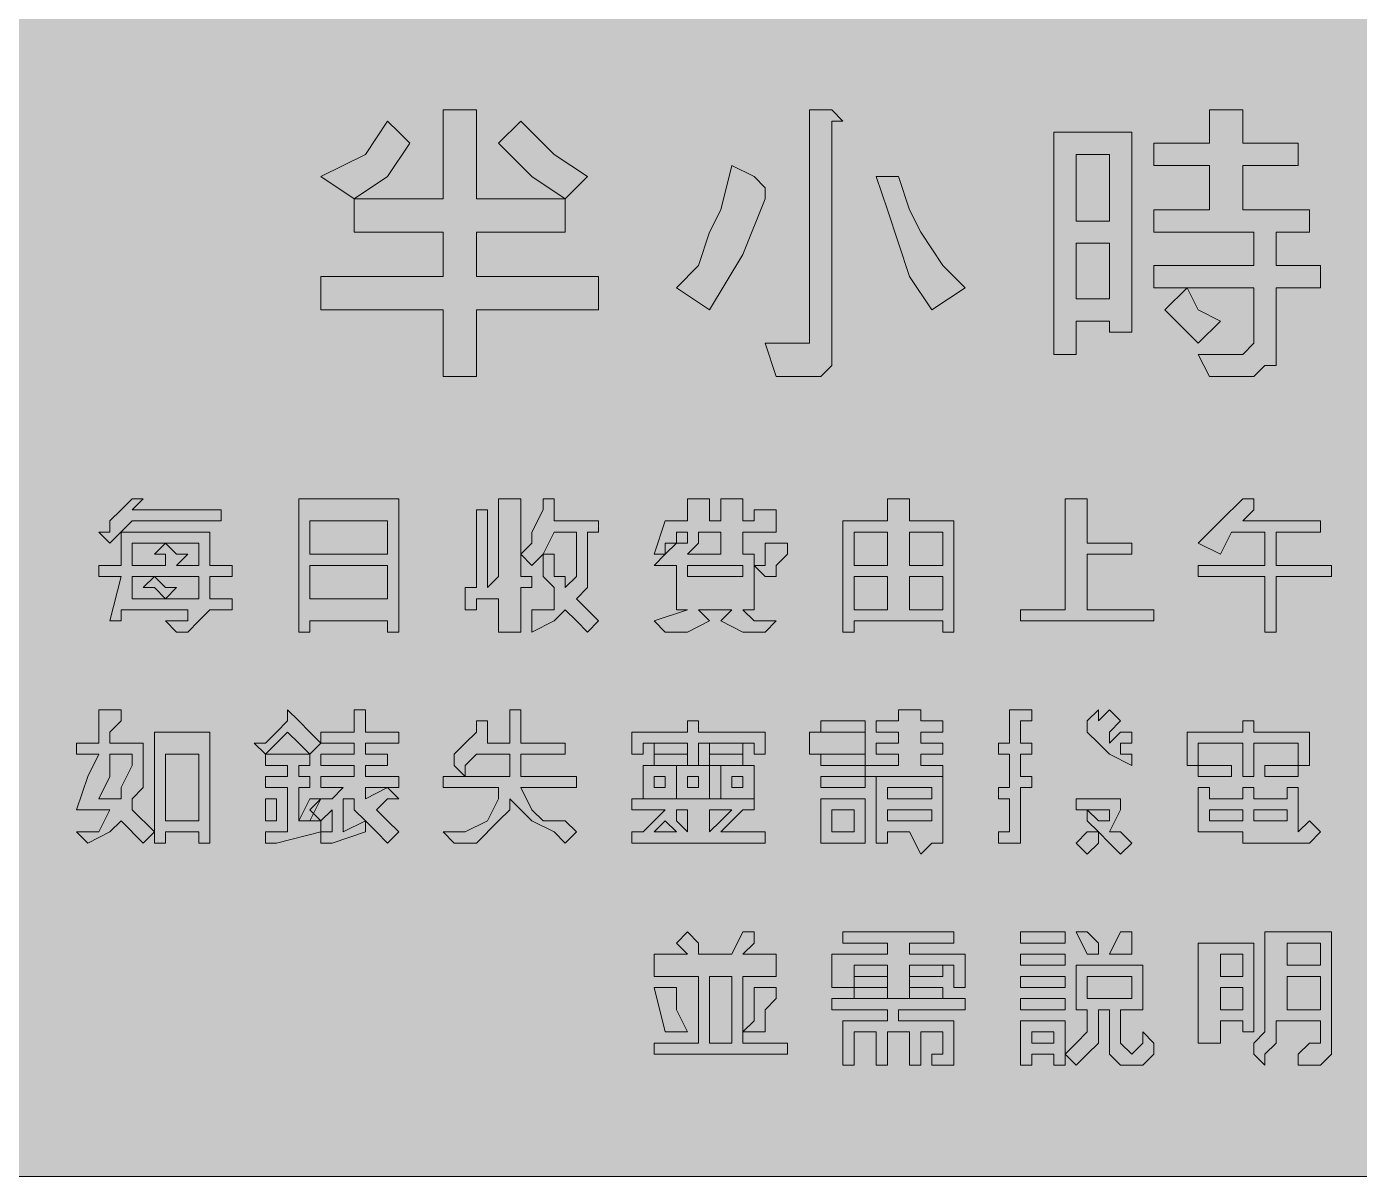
# Model space of a CAD drawing. Header units: metres. Extents: x 9 to 558, y 12 to 260.
# Drawn here: x 139.4 to 283.4, y 11.5 to 135.7 of the extents above; entities that cross this region are included whole.
import ezdxf

# ---------------------------------------------------------------- set-up
doc = ezdxf.new("R2010")
doc.units = ezdxf.units.M
doc.layers.add('FILL_BLACK_000000', color=7, linetype='Continuous', true_color=0x000000)
doc.layers.add('FILL_YELLOW_FFFF00', color=7, linetype='Continuous', true_color=0xffff00)

msp = doc.modelspace()

# ---------------------------------------------------------------- hatches: boundary and pattern name
at = {"layer": 'FILL_BLACK_000000', "true_color": 0x000000}
h = msp.add_hatch(color=7, dxfattribs=at)
h.dxf.hatch_style = 1
h.paths.add_polyline_path([(184.41, 126.72), (186.81, 126.72), (188.01, 126.72), (188.01, 125.52), (188.01, 117.12), (197.61, 117.12), (197.61, 113.52), (188.01, 113.52), (188.01, 108.72), (201.21, 108.72), (201.21, 105.12), (188.01, 105.12), (188.01, 97.92), (184.41, 97.92), (184.41, 105.12), (171.21, 105.12), (171.21, 108.72), (184.41, 108.72), (184.41, 113.52), (174.81, 113.52), (174.81, 117.12), (184.41, 117.12), (184.41, 126.72)])
h = msp.add_hatch(color=7, dxfattribs=at)
h.dxf.hatch_style = 1
h.paths.add_polyline_path([(226.41, 126.72), (227.61, 125.52), (226.41, 125.52), (226.41, 101.52), (226.41, 100.32), (226.41, 99.12), (225.21, 97.92), (222.81, 97.92), (220.41, 97.92), (219.21, 101.52), (221.61, 101.52), (222.81, 101.52), (224.01, 101.52), (224.01, 102.72), (224.01, 126.72), (225.21, 126.72), (226.41, 126.72)])
h = msp.add_hatch(color=7, dxfattribs=at)
h.dxf.hatch_style = 1
h.paths.add_polyline_path([(267.21, 120.72), (261.21, 120.72), (261.21, 123.12), (267.21, 123.12), (267.21, 126.72), (270.81, 126.72), (270.81, 125.52), (270.81, 123.12), (276.81, 123.12), (276.81, 120.72), (270.81, 120.72), (270.81, 115.92), (278.01, 115.92), (278.01, 113.52), (274.41, 113.52), (274.41, 109.92), (279.21, 109.92), (279.21, 107.52), (274.41, 107.52), (274.41, 101.52), (274.41, 99.12), (273.21, 99.12), (272.01, 97.92), (270.81, 97.92), (267.21, 97.92), (266.01, 100.32), (269.61, 100.32), (270.81, 100.32), (272.01, 101.52), (272.01, 102.72), (272.01, 107.52), (261.21, 107.52), (261.21, 109.92), (272.01, 109.92), (272.01, 113.52), (261.21, 113.52), (261.21, 115.92), (267.21, 115.92), (267.21, 120.72)])
h = msp.add_hatch(color=7, dxfattribs=at)
h.dxf.hatch_style = 1
h.paths.add_polyline_path([(180.81, 123.12), (178.41, 119.52), (174.81, 117.12), (171.21, 119.52), (176.01, 121.92), (178.41, 125.52), (179.61, 124.32), (180.81, 123.12)])
h = msp.add_hatch(color=7, dxfattribs=at)
h.dxf.hatch_style = 1
h.paths.add_polyline_path([(196.41, 121.92), (200.01, 119.52), (197.61, 117.12), (194.01, 119.52), (190.41, 123.12), (192.81, 125.52), (196.41, 121.92)])
h = msp.add_hatch(color=7, dxfattribs=at)
h.dxf.hatch_style = 1
h.paths.add_polyline_path([(256.41, 102.72), (256.41, 103.92), (252.81, 103.92), (252.81, 100.32), (250.41, 100.32), (250.41, 102.72), (250.41, 124.32), (258.81, 124.32), (258.81, 102.72), (256.41, 102.72)])
h.paths.add_polyline_path([(252.81, 121.92), (252.81, 114.72), (256.41, 114.72), (256.41, 121.92), (252.81, 121.92)], flags=16)
h.paths.add_polyline_path([(256.41, 112.32), (252.81, 112.32), (252.81, 106.32), (256.41, 106.32), (256.41, 112.32)], flags=16)
h = msp.add_hatch(color=7, dxfattribs=at)
h.dxf.hatch_style = 1
h.paths.add_polyline_path([(212.01, 109.92), (213.21, 113.52), (214.41, 115.92), (215.61, 120.72), (218.01, 119.52), (219.21, 118.32), (219.21, 117.12), (216.81, 111.12), (213.21, 105.12), (209.61, 107.52), (212.01, 109.92)])
h = msp.add_hatch(color=7, dxfattribs=at)
h.dxf.hatch_style = 1
h.paths.add_polyline_path([(234.81, 108.72), (233.61, 112.32), (232.41, 115.92), (231.21, 119.52), (233.61, 119.52), (234.81, 115.92), (236.01, 113.52), (238.41, 109.92), (240.81, 107.52), (237.21, 105.12), (234.81, 108.72)])
h = msp.add_hatch(color=7, dxfattribs=at)
h.dxf.hatch_style = 1
h.paths.add_polyline_path([(266.01, 105.12), (268.41, 103.92), (266.01, 101.52), (264.81, 102.72), (262.41, 105.12), (264.81, 107.52), (266.01, 105.12)])
h = msp.add_hatch(color=7, dxfattribs=at)
h.dxf.hatch_style = 1
h.paths.add_polyline_path([(148.41, 81.12), (148.41, 82.32), (149.61, 83.52), (150.81, 84.72), (152.01, 84.72), (150.81, 83.52), (160.41, 83.52), (160.41, 82.32), (150.81, 82.32), (148.41, 79.92), (147.21, 81.12), (148.41, 81.12)])
h = msp.add_hatch(color=7, dxfattribs=at)
h.dxf.hatch_style = 1
h.paths.add_polyline_path([(179.61, 70.32), (178.41, 70.32), (178.41, 71.52), (170.01, 71.52), (170.01, 70.32), (168.81, 70.32), (168.81, 84.72), (179.61, 84.72), (179.61, 70.32)])
h.paths.add_polyline_path([(170.01, 77.52), (170.01, 73.92), (178.41, 73.92), (178.41, 77.52), (170.01, 77.52)], flags=16)
h.paths.add_polyline_path([(178.41, 82.32), (170.01, 82.32), (170.01, 78.72), (178.41, 78.72), (178.41, 82.32)], flags=16)
h = msp.add_hatch(color=7, dxfattribs=at)
h.dxf.hatch_style = 1
h.paths.add_polyline_path([(188.01, 75.12), (188.01, 83.52), (189.21, 83.52), (189.21, 82.32), (189.21, 75.12), (190.41, 76.32), (190.41, 84.72), (192.81, 84.72), (192.81, 76.32), (194.01, 76.32), (194.01, 75.12), (192.81, 75.12), (192.81, 70.32), (190.41, 70.32), (190.41, 73.92), (188.01, 73.92), (188.01, 72.72), (186.81, 72.72), (186.81, 73.92), (186.81, 75.12), (188.01, 75.12)])
h = msp.add_hatch(color=7, dxfattribs=at)
h.dxf.hatch_style = 1
h.paths.add_polyline_path([(192.81, 78.72), (194.01, 79.92), (194.01, 81.12), (195.21, 83.52), (195.21, 84.72), (196.41, 84.72), (196.41, 82.32), (201.21, 82.32), (201.21, 81.12), (200.01, 81.12), (200.01, 78.72), (200.01, 77.52), (200.01, 75.12), (198.81, 73.92), (200.01, 72.72), (201.21, 71.52), (200.01, 70.32), (198.81, 71.52), (197.61, 72.72), (196.41, 71.52), (194.01, 70.32), (194.01, 71.52), (194.01, 72.72), (195.21, 72.72), (196.41, 72.72), (196.41, 73.92), (196.41, 75.12), (195.21, 76.32), (195.21, 77.52), (195.21, 78.72), (194.01, 77.52), (192.81, 78.72)])
h.paths.add_polyline_path([(196.41, 78.72), (196.41, 77.52), (196.41, 76.32), (197.61, 76.32), (197.61, 75.12), (198.81, 76.32), (198.81, 77.52), (198.81, 78.72), (198.81, 81.12), (196.41, 81.12), (195.21, 78.72), (196.41, 78.72)], flags=16)
h = msp.add_hatch(color=7, dxfattribs=at)
h.dxf.hatch_style = 1
h.paths.add_polyline_path([(213.21, 82.32), (214.41, 82.32), (214.41, 83.52), (214.41, 84.72), (215.61, 84.72), (216.81, 84.72), (216.81, 83.52), (216.81, 82.32), (218.01, 82.32), (218.01, 83.52), (220.41, 83.52), (220.41, 81.12), (216.81, 81.12), (216.81, 79.92), (216.81, 78.72), (218.01, 78.72), (218.01, 77.52), (218.01, 72.72), (216.81, 72.72), (218.01, 71.52), (220.41, 71.52), (219.21, 70.32), (216.81, 70.32), (214.41, 71.52), (215.61, 72.72), (212.01, 72.72), (213.21, 71.52), (210.81, 70.32), (208.41, 70.32), (207.21, 71.52), (210.81, 72.72), (209.61, 72.72), (209.61, 77.52), (208.41, 77.52), (207.21, 77.52), (208.41, 78.72), (207.21, 78.72), (208.41, 82.32), (210.81, 82.32), (210.81, 83.52), (210.81, 84.72), (212.01, 84.72), (213.21, 84.72), (213.21, 83.52), (213.21, 82.32)])
h.paths.add_polyline_path([(209.61, 79.92), (208.41, 79.92), (208.41, 78.72), (209.61, 79.92)], flags=16)
h.paths.add_polyline_path([(210.81, 79.92), (210.81, 81.12), (209.61, 81.12), (209.61, 79.92), (210.81, 79.92)], flags=16)
h.paths.add_polyline_path([(212.01, 79.92), (210.81, 78.72), (214.41, 78.72), (214.41, 79.92), (214.41, 81.12), (212.01, 81.12), (212.01, 79.92)], flags=16)
h.paths.add_polyline_path([(210.81, 76.32), (216.81, 76.32), (216.81, 77.52), (210.81, 77.52), (210.81, 76.32)], flags=16)
h = msp.add_hatch(color=7, dxfattribs=at)
h.dxf.hatch_style = 1
h.paths.add_polyline_path([(239.61, 82.32), (239.61, 70.32), (238.41, 70.32), (238.41, 71.52), (228.81, 71.52), (228.81, 70.32), (227.61, 70.32), (227.61, 82.32), (232.41, 82.32), (232.41, 84.72), (234.81, 84.72), (234.81, 82.32), (239.61, 82.32)])
h.paths.add_polyline_path([(232.41, 77.52), (232.41, 81.12), (228.81, 81.12), (228.81, 77.52), (232.41, 77.52)], flags=16)
h.paths.add_polyline_path([(234.81, 77.52), (238.41, 77.52), (238.41, 81.12), (234.81, 81.12), (234.81, 77.52)], flags=16)
h.paths.add_polyline_path([(228.81, 76.32), (228.81, 72.72), (232.41, 72.72), (232.41, 76.32), (228.81, 76.32)], flags=16)
h.paths.add_polyline_path([(238.41, 76.32), (234.81, 76.32), (234.81, 72.72), (238.41, 72.72), (238.41, 76.32)], flags=16)
h = msp.add_hatch(color=7, dxfattribs=at)
h.dxf.hatch_style = 1
h.paths.add_polyline_path([(254.01, 84.72), (254.01, 79.92), (258.81, 79.92), (258.81, 78.72), (254.01, 78.72), (254.01, 72.72), (261.21, 72.72), (261.21, 71.52), (246.81, 71.52), (246.81, 72.72), (251.61, 72.72), (251.61, 84.72), (252.81, 84.72), (254.01, 84.72)])
h = msp.add_hatch(color=7, dxfattribs=at)
h.dxf.hatch_style = 1
h.paths.add_polyline_path([(268.41, 82.32), (270.81, 84.72), (272.01, 84.72), (272.01, 83.52), (270.81, 82.32), (279.21, 82.32), (279.21, 81.12), (274.41, 81.12), (274.41, 77.52), (280.41, 77.52), (280.41, 76.32), (274.41, 76.32), (274.41, 70.32), (273.21, 70.32), (273.21, 76.32), (266.01, 76.32), (266.01, 77.52), (273.21, 77.52), (273.21, 81.12), (269.61, 81.12), (268.41, 78.72), (266.01, 79.92), (268.41, 82.32)])
h = msp.add_hatch(color=7, dxfattribs=at)
h.dxf.hatch_style = 1
h.paths.add_polyline_path([(161.61, 77.52), (161.61, 76.32), (159.21, 76.32), (159.21, 73.92), (161.61, 73.92), (161.61, 72.72), (159.21, 72.72), (158.01, 71.52), (156.81, 70.32), (155.61, 70.32), (154.41, 71.52), (155.61, 71.52), (156.81, 71.52), (156.81, 72.72), (149.61, 72.72), (149.61, 71.52), (148.41, 71.52), (149.61, 76.32), (147.21, 76.32), (147.21, 77.52), (149.61, 77.52), (149.61, 81.12), (159.21, 81.12), (159.21, 77.52), (161.61, 77.52)])
h.paths.add_polyline_path([(158.01, 79.92), (154.41, 79.92), (155.61, 78.72), (156.81, 78.72), (155.61, 77.52), (158.01, 77.52), (158.01, 79.92)], flags=16)
h.paths.add_polyline_path([(150.81, 79.92), (150.81, 77.52), (154.41, 77.52), (154.41, 78.72), (153.21, 78.72), (154.41, 79.92), (150.81, 79.92)], flags=16)
h.paths.add_polyline_path([(158.01, 76.32), (153.21, 76.32), (150.81, 76.32), (150.81, 73.92), (154.41, 73.92), (158.01, 73.92), (158.01, 76.32)], flags=16)
h = msp.add_hatch(color=7, dxfattribs=at)
h.dxf.hatch_style = 1
h.paths.add_polyline_path([(221.61, 78.72), (220.41, 77.52), (220.41, 76.32), (219.21, 76.32), (218.01, 77.52), (219.21, 77.52), (219.21, 78.72), (219.21, 79.92), (221.61, 79.92), (221.61, 78.72)])
h = msp.add_hatch(color=7, dxfattribs=at)
h.dxf.hatch_style = 1
h.paths.add_polyline_path([(154.41, 73.92), (153.21, 75.12), (152.01, 75.12), (153.21, 76.32), (154.41, 75.12), (155.61, 75.12), (154.41, 73.92)])
h = msp.add_hatch(color=7, dxfattribs=at)
h.dxf.hatch_style = 1
h.paths.add_polyline_path([(147.21, 58.32), (147.21, 61.92), (149.61, 61.92), (149.61, 60.72), (148.41, 59.52), (148.41, 58.32), (152.01, 58.32), (152.01, 57.12), (152.01, 55.92), (152.01, 53.52), (150.81, 52.32), (150.81, 51.12), (153.21, 48.72), (152.01, 47.52), (149.61, 49.92), (148.41, 48.72), (146.01, 47.52), (144.81, 48.72), (147.21, 48.72), (148.41, 51.12), (147.21, 51.12), (146.01, 51.12), (144.81, 51.12), (146.01, 54.72), (147.21, 57.12), (144.81, 57.12), (144.81, 58.32), (147.21, 58.32)])
h.paths.add_polyline_path([(147.21, 52.32), (148.41, 52.32), (149.61, 52.32), (149.61, 53.52), (150.81, 55.92), (150.81, 57.12), (148.41, 57.12), (148.41, 54.72), (147.21, 52.32)], flags=16)
h = msp.add_hatch(color=7, dxfattribs=at)
h.dxf.hatch_style = 1
h.paths.add_polyline_path([(165.21, 58.32), (166.41, 59.52), (167.61, 60.72), (167.61, 61.92), (168.81, 60.72), (170.01, 59.52), (171.21, 58.32), (170.01, 57.12), (168.81, 58.32), (167.61, 59.52), (166.41, 58.32), (165.21, 57.12), (164.01, 58.32), (165.21, 58.32)])
h = msp.add_hatch(color=7, dxfattribs=at)
h.dxf.hatch_style = 1
h.paths.add_polyline_path([(172.41, 47.52), (171.21, 47.52), (171.21, 48.72), (172.41, 48.72), (172.41, 51.12), (171.21, 49.92), (170.01, 51.12), (171.21, 52.32), (172.41, 52.32), (173.61, 53.52), (171.21, 53.52), (171.21, 54.72), (174.81, 54.72), (174.81, 55.92), (171.21, 55.92), (171.21, 57.12), (174.81, 57.12), (174.81, 58.32), (171.21, 58.32), (171.21, 59.52), (174.81, 59.52), (174.81, 61.92), (176.01, 61.92), (176.01, 60.72), (176.01, 59.52), (179.61, 59.52), (179.61, 58.32), (176.01, 58.32), (176.01, 57.12), (178.41, 57.12), (178.41, 55.92), (176.01, 55.92), (176.01, 54.72), (179.61, 54.72), (179.61, 53.52), (178.41, 53.52), (179.61, 52.32), (178.41, 52.32), (177.21, 51.12), (178.41, 49.92), (179.61, 48.72), (178.41, 47.52), (177.21, 48.72), (176.01, 49.92), (176.01, 48.72), (172.41, 47.52)])
h.paths.add_polyline_path([(176.01, 53.52), (176.01, 52.32), (178.41, 53.52), (176.01, 53.52)], flags=16)
h.paths.add_polyline_path([(174.81, 51.12), (174.81, 52.32), (173.61, 52.32), (173.61, 48.72), (176.01, 49.92), (174.81, 51.12)], flags=16)
h = msp.add_hatch(color=7, dxfattribs=at)
h.dxf.hatch_style = 1
h.paths.add_polyline_path([(185.61, 57.12), (186.81, 58.32), (188.01, 59.52), (188.01, 60.72), (189.21, 60.72), (189.21, 58.32), (191.61, 58.32), (191.61, 61.92), (192.81, 61.92), (192.81, 60.72), (192.81, 58.32), (197.61, 58.32), (197.61, 57.12), (192.81, 57.12), (192.81, 54.72), (198.81, 54.72), (198.81, 53.52), (192.81, 53.52), (194.01, 51.12), (195.21, 49.92), (197.61, 49.92), (198.81, 48.72), (197.61, 47.52), (196.41, 48.72), (194.01, 49.92), (192.81, 51.12), (191.61, 52.32), (191.61, 51.12), (190.41, 49.92), (188.01, 47.52), (185.61, 47.52), (184.41, 48.72), (186.81, 48.72), (189.21, 49.92), (190.41, 52.32), (190.41, 53.52), (184.41, 53.52), (184.41, 54.72), (186.81, 54.72), (185.61, 55.92), (185.61, 57.12)])
h.paths.add_polyline_path([(191.61, 54.72), (191.61, 57.12), (188.01, 57.12), (186.81, 55.92), (186.81, 54.72), (191.61, 54.72)], flags=16)
h = msp.add_hatch(color=7, dxfattribs=at)
h.dxf.hatch_style = 1
h.paths.add_polyline_path([(231.21, 60.72), (233.61, 60.72), (233.61, 61.92), (234.81, 61.92), (236.01, 61.92), (236.01, 60.72), (238.41, 60.72), (238.41, 59.52), (236.01, 59.52), (236.01, 58.32), (238.41, 58.32), (238.41, 57.12), (236.01, 57.12), (236.01, 55.92), (238.41, 55.92), (238.41, 54.72), (230.01, 54.72), (230.01, 55.92), (233.61, 55.92), (233.61, 57.12), (231.21, 57.12), (231.21, 58.32), (233.61, 58.32), (233.61, 59.52), (231.21, 59.52), (231.21, 60.72)])
h = msp.add_hatch(color=7, dxfattribs=at)
h.dxf.hatch_style = 1
h.paths.add_polyline_path([(246.81, 61.92), (248.01, 61.92), (248.01, 60.72), (246.81, 60.72), (246.81, 58.32), (248.01, 58.32), (248.01, 57.12), (246.81, 57.12), (246.81, 54.72), (248.01, 54.72), (248.01, 53.52), (246.81, 53.52), (246.81, 48.72), (246.81, 47.52), (245.61, 47.52), (244.41, 47.52), (244.41, 48.72), (245.61, 48.72), (245.61, 52.32), (244.41, 52.32), (244.41, 53.52), (245.61, 53.52), (245.61, 57.12), (244.41, 57.12), (244.41, 58.32), (245.61, 58.32), (245.61, 61.92), (246.81, 61.92)])
h = msp.add_hatch(color=7, dxfattribs=at)
h.dxf.hatch_style = 1
h.paths.add_polyline_path([(255.21, 60.72), (256.41, 61.92), (257.61, 60.72), (256.41, 59.52), (256.41, 58.32), (257.61, 59.52), (258.81, 59.52), (258.81, 58.32), (257.61, 58.32), (257.61, 57.12), (258.81, 57.12), (258.81, 55.92), (256.41, 57.12), (255.21, 58.32), (254.01, 59.52), (254.01, 60.72), (255.21, 61.92), (255.21, 60.72)])
h = msp.add_hatch(color=7, dxfattribs=at)
h.dxf.hatch_style = 1
h.paths.add_polyline_path([(219.21, 59.52), (219.21, 57.12), (218.01, 57.12), (218.01, 58.32), (212.01, 58.32), (212.01, 55.92), (210.81, 55.92), (210.81, 58.32), (206.01, 58.32), (206.01, 57.12), (204.81, 57.12), (204.81, 59.52), (210.81, 59.52), (210.81, 60.72), (212.01, 60.72), (212.01, 59.52), (219.21, 59.52)])
h = msp.add_hatch(color=7, dxfattribs=at)
h.dxf.hatch_style = 1
h.paths.add_polyline_path([(230.01, 60.72), (230.01, 59.52), (225.21, 59.52), (225.21, 60.72), (230.01, 60.72)])
h = msp.add_hatch(color=7, dxfattribs=at)
h.dxf.hatch_style = 1
h.paths.add_polyline_path([(278.01, 59.52), (278.01, 55.92), (276.81, 55.92), (276.81, 58.32), (272.01, 58.32), (272.01, 54.72), (270.81, 54.72), (270.81, 58.32), (266.01, 58.32), (266.01, 55.92), (264.81, 55.92), (264.81, 59.52), (270.81, 59.52), (270.81, 60.72), (272.01, 60.72), (272.01, 59.52), (278.01, 59.52)])
h = msp.add_hatch(color=7, dxfattribs=at)
h.dxf.hatch_style = 1
h.paths.add_polyline_path([(159.21, 59.52), (159.21, 47.52), (158.01, 47.52), (158.01, 48.72), (154.41, 48.72), (154.41, 47.52), (153.21, 47.52), (153.21, 59.52), (159.21, 59.52)])
h.paths.add_polyline_path([(158.01, 57.12), (154.41, 57.12), (154.41, 49.92), (158.01, 49.92), (158.01, 57.12)], flags=16)
h = msp.add_hatch(color=7, dxfattribs=at)
h.dxf.hatch_style = 1
h.paths.add_polyline_path([(230.01, 59.52), (230.01, 57.12), (224.01, 57.12), (224.01, 59.52), (230.01, 59.52)])
h = msp.add_hatch(color=7, dxfattribs=at)
h.dxf.hatch_style = 1
h.paths.add_polyline_path([(210.81, 58.32), (210.81, 57.12), (207.21, 57.12), (207.21, 58.32), (210.81, 58.32)])
h = msp.add_hatch(color=7, dxfattribs=at)
h.dxf.hatch_style = 1
h.paths.add_polyline_path([(216.81, 58.32), (216.81, 57.12), (213.21, 57.12), (213.21, 58.32), (216.81, 58.32)])
h = msp.add_hatch(color=7, dxfattribs=at)
h.dxf.hatch_style = 1
h.paths.add_polyline_path([(170.01, 54.72), (170.01, 53.52), (168.81, 53.52), (168.81, 49.92), (171.21, 49.92), (171.21, 48.72), (166.41, 47.52), (165.21, 47.52), (165.21, 48.72), (167.61, 48.72), (167.61, 53.52), (165.21, 53.52), (165.21, 54.72), (167.61, 54.72), (167.61, 55.92), (165.21, 55.92), (165.21, 57.12), (170.01, 57.12), (170.01, 55.92), (168.81, 55.92), (168.81, 54.72), (170.01, 54.72)])
h = msp.add_hatch(color=7, dxfattribs=at)
h.dxf.hatch_style = 1
h.paths.add_polyline_path([(210.81, 57.12), (210.81, 55.92), (207.21, 55.92), (207.21, 57.12), (210.81, 57.12)])
h = msp.add_hatch(color=7, dxfattribs=at)
h.dxf.hatch_style = 1
h.paths.add_polyline_path([(216.81, 57.12), (216.81, 55.92), (213.21, 55.92), (213.21, 57.12), (216.81, 57.12)])
h = msp.add_hatch(color=7, dxfattribs=at)
h.dxf.hatch_style = 1
h.paths.add_polyline_path([(230.01, 57.12), (230.01, 55.92), (225.21, 55.92), (225.21, 57.12), (230.01, 57.12)])
h = msp.add_hatch(color=7, dxfattribs=at)
h.dxf.hatch_style = 1
h.paths.add_polyline_path([(209.61, 52.32), (206.01, 52.32), (206.01, 55.92), (209.61, 55.92), (209.61, 52.32)])
h.paths.add_polyline_path([(208.41, 54.72), (207.21, 54.72), (207.21, 53.52), (208.41, 53.52), (208.41, 54.72)], flags=16)
h = msp.add_hatch(color=7, dxfattribs=at)
h.dxf.hatch_style = 1
h.paths.add_polyline_path([(213.21, 52.32), (209.61, 52.32), (209.61, 55.92), (213.21, 55.92), (213.21, 52.32)])
h.paths.add_polyline_path([(212.01, 54.72), (210.81, 54.72), (210.81, 53.52), (212.01, 53.52), (212.01, 54.72)], flags=16)
h = msp.add_hatch(color=7, dxfattribs=at)
h.dxf.hatch_style = 1
h.paths.add_polyline_path([(218.01, 52.32), (214.41, 52.32), (214.41, 55.92), (218.01, 55.92), (218.01, 52.32)])
h.paths.add_polyline_path([(216.81, 54.72), (215.61, 54.72), (215.61, 53.52), (216.81, 53.52), (216.81, 54.72)], flags=16)
h = msp.add_hatch(color=7, dxfattribs=at)
h.dxf.hatch_style = 1
h.paths.add_polyline_path([(230.01, 54.72), (230.01, 53.52), (225.21, 53.52), (225.21, 54.72), (230.01, 54.72)])
h = msp.add_hatch(color=7, dxfattribs=at)
h.dxf.hatch_style = 1
h.paths.add_polyline_path([(231.21, 54.72), (238.41, 54.72), (238.41, 48.72), (238.41, 47.52), (237.21, 47.52), (236.01, 46.32), (234.81, 48.72), (232.41, 48.72), (232.41, 47.52), (231.21, 47.52), (231.21, 54.72)])
h.paths.add_polyline_path([(232.41, 53.52), (232.41, 52.32), (237.21, 52.32), (237.21, 53.52), (232.41, 53.52)], flags=16)
h.paths.add_polyline_path([(237.21, 51.12), (232.41, 51.12), (232.41, 49.92), (237.21, 49.92), (237.21, 51.12)], flags=16)
h = msp.add_hatch(color=7, dxfattribs=at)
h.dxf.hatch_style = 1
h.paths.add_polyline_path([(269.61, 55.92), (269.61, 54.72), (266.01, 54.72), (266.01, 55.92), (269.61, 55.92)])
h = msp.add_hatch(color=7, dxfattribs=at)
h.dxf.hatch_style = 1
h.paths.add_polyline_path([(276.81, 55.92), (276.81, 54.72), (273.21, 54.72), (273.21, 55.92), (276.81, 55.92)])
h = msp.add_hatch(color=7, dxfattribs=at)
h.dxf.hatch_style = 1
h.paths.add_polyline_path([(270.81, 47.52), (270.81, 48.72), (266.01, 48.72), (266.01, 53.52), (267.21, 53.52), (267.21, 52.32), (270.81, 52.32), (270.81, 53.52), (272.01, 53.52), (272.01, 52.32), (275.61, 52.32), (275.61, 53.52), (276.81, 53.52), (276.81, 48.72), (278.01, 49.92), (279.21, 48.72), (278.01, 47.52), (276.81, 47.52), (272.01, 47.52), (270.81, 47.52)])
h.paths.add_polyline_path([(272.01, 51.12), (272.01, 49.92), (275.61, 49.92), (275.61, 51.12), (272.01, 51.12)], flags=16)
h.paths.add_polyline_path([(270.81, 51.12), (267.21, 51.12), (267.21, 49.92), (270.81, 49.92), (270.81, 51.12)], flags=16)
h = msp.add_hatch(color=7, dxfattribs=at)
h.dxf.hatch_style = 1
h.paths.add_polyline_path([(166.41, 51.12), (166.41, 49.92), (165.21, 49.92), (165.21, 51.12), (165.21, 52.32), (166.41, 52.32), (166.41, 51.12)])
h = msp.add_hatch(color=7, dxfattribs=at)
h.dxf.hatch_style = 1
h.paths.add_polyline_path([(170.01, 52.32), (171.21, 52.32), (170.01, 49.92), (168.81, 49.92), (170.01, 52.32)])
h = msp.add_hatch(color=7, dxfattribs=at)
h.dxf.hatch_style = 1
h.paths.add_polyline_path([(206.01, 48.72), (207.21, 49.92), (208.41, 51.12), (204.81, 51.12), (204.81, 52.32), (218.01, 52.32), (218.01, 51.12), (216.81, 51.12), (215.61, 49.92), (214.41, 48.72), (218.01, 48.72), (219.21, 48.72), (219.21, 47.52), (204.81, 47.52), (204.81, 48.72), (206.01, 48.72)])
h.paths.add_polyline_path([(213.21, 48.72), (214.41, 49.92), (215.61, 51.12), (213.21, 51.12), (213.21, 48.72)], flags=16)
h.paths.add_polyline_path([(208.41, 49.92), (207.21, 48.72), (209.61, 48.72), (208.41, 49.92)], flags=16)
h.paths.add_polyline_path([(210.81, 51.12), (209.61, 51.12), (209.61, 49.92), (210.81, 48.72), (210.81, 51.12)], flags=16)
h = msp.add_hatch(color=7, dxfattribs=at)
h.dxf.hatch_style = 1
h.paths.add_polyline_path([(230.01, 52.32), (230.01, 47.52), (228.81, 47.52), (226.41, 47.52), (225.21, 47.52), (225.21, 52.32), (230.01, 52.32)])
h.paths.add_polyline_path([(228.81, 51.12), (226.41, 51.12), (226.41, 48.72), (228.81, 48.72), (228.81, 51.12)], flags=16)
h = msp.add_hatch(color=7, dxfattribs=at)
h.dxf.hatch_style = 1
h.paths.add_polyline_path([(257.61, 52.32), (257.61, 51.12), (256.41, 48.72), (257.61, 48.72), (258.81, 47.52), (257.61, 46.32), (256.41, 47.52), (255.21, 48.72), (254.01, 49.92), (254.01, 51.12), (252.81, 51.12), (252.81, 52.32), (257.61, 52.32)])
h.paths.add_polyline_path([(255.21, 49.92), (256.41, 49.92), (256.41, 51.12), (254.01, 51.12), (255.21, 49.92)], flags=16)
h = msp.add_hatch(color=7, dxfattribs=at)
h.dxf.hatch_style = 1
h.paths.add_polyline_path([(252.81, 47.52), (254.01, 48.72), (255.21, 48.72), (255.21, 47.52), (254.01, 46.32), (252.81, 47.52)])
h = msp.add_hatch(color=7, dxfattribs=at)
h.dxf.hatch_style = 1
h.paths.add_polyline_path([(209.61, 36.72), (210.81, 37.92), (212.01, 36.72), (212.01, 35.52), (215.61, 35.52), (216.81, 37.92), (218.01, 37.92), (218.01, 36.72), (216.81, 35.52), (220.41, 35.52), (220.41, 33.12), (216.81, 33.12), (216.81, 25.92), (221.61, 25.92), (221.61, 24.72), (207.21, 24.72), (207.21, 25.92), (212.01, 25.92), (212.01, 33.12), (207.21, 33.12), (207.21, 35.52), (210.81, 35.52), (209.61, 36.72)])
h.paths.add_polyline_path([(215.61, 33.12), (213.21, 33.12), (213.21, 25.92), (215.61, 25.92), (215.61, 33.12)], flags=16)
h = msp.add_hatch(color=7, dxfattribs=at)
h.dxf.hatch_style = 1
h.paths.add_polyline_path([(240.81, 35.52), (240.81, 31.92), (239.61, 31.92), (239.61, 34.32), (234.81, 34.32), (234.81, 30.72), (232.41, 30.72), (232.41, 34.32), (228.81, 34.32), (228.81, 31.92), (226.41, 31.92), (226.41, 35.52), (232.41, 35.52), (232.41, 36.72), (227.61, 36.72), (227.61, 37.92), (239.61, 37.92), (239.61, 36.72), (234.81, 36.72), (234.81, 35.52), (240.81, 35.52)])
h = msp.add_hatch(color=7, dxfattribs=at)
h.dxf.hatch_style = 1
h.paths.add_polyline_path([(251.61, 37.92), (251.61, 36.72), (246.81, 36.72), (246.81, 37.92), (251.61, 37.92)])
h = msp.add_hatch(color=7, dxfattribs=at)
h.dxf.hatch_style = 1
h.paths.add_polyline_path([(252.81, 37.92), (254.01, 37.92), (255.21, 36.72), (255.21, 35.52), (254.01, 35.52), (252.81, 37.92)])
h = msp.add_hatch(color=7, dxfattribs=at)
h.dxf.hatch_style = 1
h.paths.add_polyline_path([(256.41, 35.52), (257.61, 37.92), (258.81, 37.92), (258.81, 35.52), (256.41, 35.52)])
h = msp.add_hatch(color=7, dxfattribs=at)
h.dxf.hatch_style = 1
h.paths.add_polyline_path([(280.41, 24.72), (279.21, 23.52), (276.81, 23.52), (276.81, 24.72), (278.01, 25.92), (279.21, 25.92), (279.21, 28.32), (274.41, 28.32), (274.41, 27.12), (274.41, 25.92), (273.21, 24.72), (273.21, 23.52), (272.01, 24.72), (272.01, 25.92), (273.21, 27.12), (273.21, 28.32), (273.21, 30.72), (273.21, 37.92), (280.41, 37.92), (280.41, 25.92), (280.41, 24.72)])
h.paths.add_polyline_path([(275.61, 36.72), (275.61, 34.32), (279.21, 34.32), (279.21, 36.72), (275.61, 36.72)], flags=16)
h.paths.add_polyline_path([(279.21, 33.12), (275.61, 33.12), (275.61, 29.52), (279.21, 29.52), (279.21, 33.12)], flags=16)
h = msp.add_hatch(color=7, dxfattribs=at)
h.dxf.hatch_style = 1
h.paths.add_polyline_path([(270.81, 27.12), (270.81, 28.32), (268.41, 28.32), (268.41, 25.92), (266.01, 25.92), (266.01, 36.72), (272.01, 36.72), (272.01, 27.12), (270.81, 27.12)])
h.paths.add_polyline_path([(268.41, 35.52), (268.41, 33.12), (270.81, 33.12), (270.81, 35.52), (268.41, 35.52)], flags=16)
h.paths.add_polyline_path([(270.81, 31.92), (268.41, 31.92), (268.41, 29.52), (270.81, 29.52), (270.81, 31.92)], flags=16)
h = msp.add_hatch(color=7, dxfattribs=at)
h.dxf.hatch_style = 1
h.paths.add_polyline_path([(251.61, 35.52), (251.61, 34.32), (246.81, 34.32), (246.81, 35.52), (251.61, 35.52)])
h = msp.add_hatch(color=7, dxfattribs=at)
h.dxf.hatch_style = 1
h.paths.add_polyline_path([(232.41, 34.32), (232.41, 33.12), (228.81, 33.12), (228.81, 34.32), (232.41, 34.32)])
h = msp.add_hatch(color=7, dxfattribs=at)
h.dxf.hatch_style = 1
h.paths.add_polyline_path([(238.41, 34.32), (238.41, 33.12), (234.81, 33.12), (234.81, 34.32), (238.41, 34.32)])
h = msp.add_hatch(color=7, dxfattribs=at)
h.dxf.hatch_style = 1
h.paths.add_polyline_path([(251.61, 33.12), (251.61, 31.92), (246.81, 31.92), (246.81, 33.12), (251.61, 33.12)])
h = msp.add_hatch(color=7, dxfattribs=at)
h.dxf.hatch_style = 1
h.paths.add_polyline_path([(260.01, 34.32), (260.01, 29.52), (257.61, 29.52), (257.61, 25.92), (258.81, 24.72), (260.01, 25.92), (260.01, 27.12), (261.21, 25.92), (261.21, 24.72), (260.01, 23.52), (258.81, 23.52), (257.61, 23.52), (256.41, 24.72), (256.41, 25.92), (256.41, 29.52), (255.21, 29.52), (255.21, 28.32), (255.21, 25.92), (254.01, 24.72), (252.81, 23.52), (251.61, 24.72), (252.81, 25.92), (254.01, 27.12), (254.01, 28.32), (254.01, 29.52), (252.81, 29.52), (252.81, 34.32), (260.01, 34.32)])
h.paths.add_polyline_path([(258.81, 33.12), (254.01, 33.12), (254.01, 30.72), (258.81, 30.72), (258.81, 33.12)], flags=16)
h = msp.add_hatch(color=7, dxfattribs=at)
h.dxf.hatch_style = 1
h.paths.add_polyline_path([(209.61, 29.52), (210.81, 27.12), (208.41, 27.12), (207.21, 31.92), (209.61, 31.92), (209.61, 29.52)])
h = msp.add_hatch(color=7, dxfattribs=at)
h.dxf.hatch_style = 1
h.paths.add_polyline_path([(218.01, 28.32), (218.01, 29.52), (218.01, 30.72), (218.01, 31.92), (220.41, 31.92), (220.41, 30.72), (219.21, 29.52), (219.21, 28.32), (219.21, 27.12), (218.01, 27.12), (216.81, 27.12), (218.01, 28.32)])
h = msp.add_hatch(color=7, dxfattribs=at)
h.dxf.hatch_style = 1
h.paths.add_polyline_path([(232.41, 31.92), (232.41, 30.72), (228.81, 30.72), (228.81, 31.92), (232.41, 31.92)])
h = msp.add_hatch(color=7, dxfattribs=at)
h.dxf.hatch_style = 1
h.paths.add_polyline_path([(238.41, 31.92), (238.41, 30.72), (234.81, 30.72), (234.81, 31.92), (238.41, 31.92)])
h = msp.add_hatch(color=7, dxfattribs=at)
h.dxf.hatch_style = 1
h.paths.add_polyline_path([(240.81, 29.52), (233.61, 29.52), (233.61, 28.32), (239.61, 28.32), (239.61, 25.92), (239.61, 24.72), (239.61, 23.52), (238.41, 23.52), (237.21, 23.52), (237.21, 24.72), (238.41, 24.72), (238.41, 25.92), (238.41, 27.12), (236.01, 27.12), (236.01, 23.52), (234.81, 23.52), (234.81, 27.12), (232.41, 27.12), (232.41, 23.52), (231.21, 23.52), (231.21, 27.12), (228.81, 27.12), (228.81, 23.52), (227.61, 23.52), (227.61, 28.32), (232.41, 28.32), (232.41, 29.52), (226.41, 29.52), (226.41, 30.72), (240.81, 30.72), (240.81, 29.52)])
h = msp.add_hatch(color=7, dxfattribs=at)
h.dxf.hatch_style = 1
h.paths.add_polyline_path([(251.61, 30.72), (251.61, 29.52), (246.81, 29.52), (246.81, 30.72), (251.61, 30.72)])
h = msp.add_hatch(color=7, dxfattribs=at)
h.dxf.hatch_style = 1
h.paths.add_polyline_path([(251.61, 28.32), (251.61, 23.52), (250.41, 23.52), (250.41, 24.72), (248.01, 24.72), (248.01, 23.52), (246.81, 23.52), (246.81, 28.32), (251.61, 28.32)])
h.paths.add_polyline_path([(250.41, 27.12), (248.01, 27.12), (248.01, 25.92), (250.41, 25.92), (250.41, 27.12)], flags=16)
at = {"layer": 'FILL_YELLOW_FFFF00', "true_color": 0xffff00}
h = msp.add_hatch(color=7, dxfattribs=at)
h.dxf.hatch_style = 1
h.paths.add_polyline_path([(551.26, 259.87), (552.02, 259.71), (553.41, 259.17), (556.41, 257.52), (556.81, 257.02), (557.1, 256.43), (557.46, 255.12), (557.61, 252.72), (557.61, 18.72), (557.61, 16.32), (557.42, 15.44), (557.01, 14.67), (556.41, 13.92), (553.41, 12.27), (552.02, 11.73), (551.26, 11.57), (550.41, 11.52), (16.41, 11.52), (14.01, 11.52), (13.13, 12.23), (12.36, 12.72), (11.82, 13.21), (11.66, 13.52), (11.61, 13.92), (10.82, 14.37), (10.22, 14.84), (9.8, 15.33), (9.51, 15.87), (9.25, 17.13), (9.21, 18.72), (9.21, 252.72), (9.21, 255.12), (11.61, 257.52), (12.36, 258.12), (13.13, 258.53), (14.01, 258.72), (14.76, 259.32), (15.53, 259.73), (16.41, 259.92), (550.41, 259.92), (551.26, 259.87)])

# ---------------------------------------------------------------- linework, layer by layer
at = {"layer": 'FILL_BLACK_000000', "lineweight": 0, "true_color": 0x000000}
for points in [[(184.41, 126.72), (186.81, 126.72), (188.01, 126.72), (188.01, 125.52), (188.01, 117.12), (197.61, 117.12), (197.61, 113.52), (188.01, 113.52), (188.01, 108.72), (201.21, 108.72), (201.21, 105.12), (188.01, 105.12), (188.01, 97.92), (184.41, 97.92), (184.41, 105.12), (171.21, 105.12), (171.21, 108.72), (184.41, 108.72), (184.41, 113.52), (174.81, 113.52), (174.81, 117.12), (184.41, 117.12)], [(226.41, 126.72), (227.61, 125.52), (226.41, 125.52), (226.41, 101.52), (226.41, 100.32), (226.41, 99.12), (225.21, 97.92), (222.81, 97.92), (220.41, 97.92), (219.21, 101.52), (221.61, 101.52), (222.81, 101.52), (224.01, 101.52), (224.01, 102.72), (224.01, 126.72), (225.21, 126.72)], [(267.21, 120.72), (261.21, 120.72), (261.21, 123.12), (267.21, 123.12), (267.21, 126.72), (270.81, 126.72), (270.81, 125.52), (270.81, 123.12), (276.81, 123.12), (276.81, 120.72), (270.81, 120.72), (270.81, 115.92), (278.01, 115.92), (278.01, 113.52), (274.41, 113.52), (274.41, 109.92), (279.21, 109.92), (279.21, 107.52), (274.41, 107.52), (274.41, 101.52), (274.41, 99.12), (273.21, 99.12), (272.01, 97.92), (270.81, 97.92), (267.21, 97.92), (266.01, 100.32), (269.61, 100.32), (270.81, 100.32), (272.01, 101.52), (272.01, 102.72), (272.01, 107.52), (261.21, 107.52), (261.21, 109.92), (272.01, 109.92), (272.01, 113.52), (261.21, 113.52), (261.21, 115.92), (267.21, 115.92)], [(180.81, 123.12), (178.41, 119.52), (174.81, 117.12), (171.21, 119.52), (176.01, 121.92), (178.41, 125.52), (179.61, 124.32)], [(196.41, 121.92), (200.01, 119.52), (197.61, 117.12), (194.01, 119.52), (190.41, 123.12), (192.81, 125.52)], [(256.41, 102.72), (256.41, 103.92), (252.81, 103.92), (252.81, 100.32), (250.41, 100.32), (250.41, 102.72), (250.41, 124.32), (258.81, 124.32), (258.81, 102.72)], [(252.81, 121.92), (252.81, 114.72), (256.41, 114.72), (256.41, 121.92)], [(212.01, 109.92), (213.21, 113.52), (214.41, 115.92), (215.61, 120.72), (218.01, 119.52), (219.21, 118.32), (219.21, 117.12), (216.81, 111.12), (213.21, 105.12), (209.61, 107.52)], [(234.81, 108.72), (233.61, 112.32), (232.41, 115.92), (231.21, 119.52), (233.61, 119.52), (234.81, 115.92), (236.01, 113.52), (238.41, 109.92), (240.81, 107.52), (237.21, 105.12)], [(256.41, 112.32), (252.81, 112.32), (252.81, 106.32), (256.41, 106.32)], [(266.01, 105.12), (268.41, 103.92), (266.01, 101.52), (264.81, 102.72), (262.41, 105.12), (264.81, 107.52)], [(148.41, 81.12), (148.41, 82.32), (149.61, 83.52), (150.81, 84.72), (152.01, 84.72), (150.81, 83.52), (160.41, 83.52), (160.41, 82.32), (150.81, 82.32), (148.41, 79.92), (147.21, 81.12)], [(179.61, 70.32), (178.41, 70.32), (178.41, 71.52), (170.01, 71.52), (170.01, 70.32), (168.81, 70.32), (168.81, 84.72), (179.61, 84.72)], [(188.01, 75.12), (188.01, 83.52), (189.21, 83.52), (189.21, 82.32), (189.21, 75.12), (190.41, 76.32), (190.41, 84.72), (192.81, 84.72), (192.81, 76.32), (194.01, 76.32), (194.01, 75.12), (192.81, 75.12), (192.81, 70.32), (190.41, 70.32), (190.41, 73.92), (188.01, 73.92), (188.01, 72.72), (186.81, 72.72), (186.81, 73.92), (186.81, 75.12)], [(192.81, 78.72), (194.01, 79.92), (194.01, 81.12), (195.21, 83.52), (195.21, 84.72), (196.41, 84.72), (196.41, 82.32), (201.21, 82.32), (201.21, 81.12), (200.01, 81.12), (200.01, 78.72), (200.01, 77.52), (200.01, 75.12), (198.81, 73.92), (200.01, 72.72), (201.21, 71.52), (200.01, 70.32), (198.81, 71.52), (197.61, 72.72), (196.41, 71.52), (194.01, 70.32), (194.01, 71.52), (194.01, 72.72), (195.21, 72.72), (196.41, 72.72), (196.41, 73.92), (196.41, 75.12), (195.21, 76.32), (195.21, 77.52), (195.21, 78.72), (194.01, 77.52)], [(213.21, 82.32), (214.41, 82.32), (214.41, 83.52), (214.41, 84.72), (215.61, 84.72), (216.81, 84.72), (216.81, 83.52), (216.81, 82.32), (218.01, 82.32), (218.01, 83.52), (220.41, 83.52), (220.41, 81.12), (216.81, 81.12), (216.81, 79.92), (216.81, 78.72), (218.01, 78.72), (218.01, 77.52), (218.01, 72.72), (216.81, 72.72), (218.01, 71.52), (220.41, 71.52), (219.21, 70.32), (216.81, 70.32), (214.41, 71.52), (215.61, 72.72), (212.01, 72.72), (213.21, 71.52), (210.81, 70.32), (208.41, 70.32), (207.21, 71.52), (210.81, 72.72), (209.61, 72.72), (209.61, 77.52), (208.41, 77.52), (207.21, 77.52), (208.41, 78.72), (207.21, 78.72), (208.41, 82.32), (210.81, 82.32), (210.81, 83.52), (210.81, 84.72), (212.01, 84.72), (213.21, 84.72), (213.21, 83.52)], [(239.61, 82.32), (239.61, 70.32), (238.41, 70.32), (238.41, 71.52), (228.81, 71.52), (228.81, 70.32), (227.61, 70.32), (227.61, 82.32), (232.41, 82.32), (232.41, 84.72), (234.81, 84.72), (234.81, 82.32)], [(254.01, 84.72), (254.01, 79.92), (258.81, 79.92), (258.81, 78.72), (254.01, 78.72), (254.01, 72.72), (261.21, 72.72), (261.21, 71.52), (246.81, 71.52), (246.81, 72.72), (251.61, 72.72), (251.61, 84.72), (252.81, 84.72)], [(268.41, 82.32), (270.81, 84.72), (272.01, 84.72), (272.01, 83.52), (270.81, 82.32), (279.21, 82.32), (279.21, 81.12), (274.41, 81.12), (274.41, 77.52), (280.41, 77.52), (280.41, 76.32), (274.41, 76.32), (274.41, 70.32), (273.21, 70.32), (273.21, 76.32), (266.01, 76.32), (266.01, 77.52), (273.21, 77.52), (273.21, 81.12), (269.61, 81.12), (268.41, 78.72), (266.01, 79.92)], [(178.41, 82.32), (170.01, 82.32), (170.01, 78.72), (178.41, 78.72)], [(161.61, 77.52), (161.61, 76.32), (159.21, 76.32), (159.21, 73.92), (161.61, 73.92), (161.61, 72.72), (159.21, 72.72), (158.01, 71.52), (156.81, 70.32), (155.61, 70.32), (154.41, 71.52), (155.61, 71.52), (156.81, 71.52), (156.81, 72.72), (149.61, 72.72), (149.61, 71.52), (148.41, 71.52), (149.61, 76.32), (147.21, 76.32), (147.21, 77.52), (149.61, 77.52), (149.61, 81.12), (159.21, 81.12), (159.21, 77.52)], [(196.41, 78.72), (196.41, 77.52), (196.41, 76.32), (197.61, 76.32), (197.61, 75.12), (198.81, 76.32), (198.81, 77.52), (198.81, 78.72), (198.81, 81.12), (196.41, 81.12), (195.21, 78.72)], [(210.81, 79.92), (210.81, 81.12), (209.61, 81.12), (209.61, 79.92)], [(212.01, 79.92), (210.81, 78.72), (214.41, 78.72), (214.41, 79.92), (214.41, 81.12), (212.01, 81.12)], [(232.41, 77.52), (232.41, 81.12), (228.81, 81.12), (228.81, 77.52)], [(234.81, 77.52), (238.41, 77.52), (238.41, 81.12), (234.81, 81.12)], [(150.81, 79.92), (150.81, 77.52), (154.41, 77.52), (154.41, 78.72), (153.21, 78.72), (154.41, 79.92)], [(158.01, 79.92), (154.41, 79.92), (155.61, 78.72), (156.81, 78.72), (155.61, 77.52), (158.01, 77.52)], [(209.61, 79.92), (208.41, 79.92), (208.41, 78.72)], [(221.61, 78.72), (220.41, 77.52), (220.41, 76.32), (219.21, 76.32), (218.01, 77.52), (219.21, 77.52), (219.21, 78.72), (219.21, 79.92), (221.61, 79.92)], [(158.01, 76.32), (153.21, 76.32), (150.81, 76.32), (150.81, 73.92), (154.41, 73.92), (158.01, 73.92)], [(154.41, 73.92), (153.21, 75.12), (152.01, 75.12), (153.21, 76.32), (154.41, 75.12), (155.61, 75.12)], [(170.01, 77.52), (170.01, 73.92), (178.41, 73.92), (178.41, 77.52)], [(210.81, 76.32), (216.81, 76.32), (216.81, 77.52), (210.81, 77.52)], [(228.81, 76.32), (228.81, 72.72), (232.41, 72.72), (232.41, 76.32)], [(238.41, 76.32), (234.81, 76.32), (234.81, 72.72), (238.41, 72.72)], [(147.21, 58.32), (147.21, 61.92), (149.61, 61.92), (149.61, 60.72), (148.41, 59.52), (148.41, 58.32), (152.01, 58.32), (152.01, 57.12), (152.01, 55.92), (152.01, 53.52), (150.81, 52.32), (150.81, 51.12), (153.21, 48.72), (152.01, 47.52), (149.61, 49.92), (148.41, 48.72), (146.01, 47.52), (144.81, 48.72), (147.21, 48.72), (148.41, 51.12), (147.21, 51.12), (146.01, 51.12), (144.81, 51.12), (146.01, 54.72), (147.21, 57.12), (144.81, 57.12), (144.81, 58.32)], [(165.21, 58.32), (166.41, 59.52), (167.61, 60.72), (167.61, 61.92), (168.81, 60.72), (170.01, 59.52), (171.21, 58.32), (170.01, 57.12), (168.81, 58.32), (167.61, 59.52), (166.41, 58.32), (165.21, 57.12), (164.01, 58.32)], [(172.41, 47.52), (171.21, 47.52), (171.21, 48.72), (172.41, 48.72), (172.41, 51.12), (171.21, 49.92), (170.01, 51.12), (171.21, 52.32), (172.41, 52.32), (173.61, 53.52), (171.21, 53.52), (171.21, 54.72), (174.81, 54.72), (174.81, 55.92), (171.21, 55.92), (171.21, 57.12), (174.81, 57.12), (174.81, 58.32), (171.21, 58.32), (171.21, 59.52), (174.81, 59.52), (174.81, 61.92), (176.01, 61.92), (176.01, 60.72), (176.01, 59.52), (179.61, 59.52), (179.61, 58.32), (176.01, 58.32), (176.01, 57.12), (178.41, 57.12), (178.41, 55.92), (176.01, 55.92), (176.01, 54.72), (179.61, 54.72), (179.61, 53.52), (178.41, 53.52), (179.61, 52.32), (178.41, 52.32), (177.21, 51.12), (178.41, 49.92), (179.61, 48.72), (178.41, 47.52), (177.21, 48.72), (176.01, 49.92), (176.01, 48.72)], [(185.61, 57.12), (186.81, 58.32), (188.01, 59.52), (188.01, 60.72), (189.21, 60.72), (189.21, 58.32), (191.61, 58.32), (191.61, 61.92), (192.81, 61.92), (192.81, 60.72), (192.81, 58.32), (197.61, 58.32), (197.61, 57.12), (192.81, 57.12), (192.81, 54.72), (198.81, 54.72), (198.81, 53.52), (192.81, 53.52), (194.01, 51.12), (195.21, 49.92), (197.61, 49.92), (198.81, 48.72), (197.61, 47.52), (196.41, 48.72), (194.01, 49.92), (192.81, 51.12), (191.61, 52.32), (191.61, 51.12), (190.41, 49.92), (188.01, 47.52), (185.61, 47.52), (184.41, 48.72), (186.81, 48.72), (189.21, 49.92), (190.41, 52.32), (190.41, 53.52), (184.41, 53.52), (184.41, 54.72), (186.81, 54.72), (185.61, 55.92)], [(231.21, 60.72), (233.61, 60.72), (233.61, 61.92), (234.81, 61.92), (236.01, 61.92), (236.01, 60.72), (238.41, 60.72), (238.41, 59.52), (236.01, 59.52), (236.01, 58.32), (238.41, 58.32), (238.41, 57.12), (236.01, 57.12), (236.01, 55.92), (238.41, 55.92), (238.41, 54.72), (230.01, 54.72), (230.01, 55.92), (233.61, 55.92), (233.61, 57.12), (231.21, 57.12), (231.21, 58.32), (233.61, 58.32), (233.61, 59.52), (231.21, 59.52)], [(246.81, 61.92), (248.01, 61.92), (248.01, 60.72), (246.81, 60.72), (246.81, 58.32), (248.01, 58.32), (248.01, 57.12), (246.81, 57.12), (246.81, 54.72), (248.01, 54.72), (248.01, 53.52), (246.81, 53.52), (246.81, 48.72), (246.81, 47.52), (245.61, 47.52), (244.41, 47.52), (244.41, 48.72), (245.61, 48.72), (245.61, 52.32), (244.41, 52.32), (244.41, 53.52), (245.61, 53.52), (245.61, 57.12), (244.41, 57.12), (244.41, 58.32), (245.61, 58.32), (245.61, 61.92)], [(255.21, 60.72), (256.41, 61.92), (257.61, 60.72), (256.41, 59.52), (256.41, 58.32), (257.61, 59.52), (258.81, 59.52), (258.81, 58.32), (257.61, 58.32), (257.61, 57.12), (258.81, 57.12), (258.81, 55.92), (256.41, 57.12), (255.21, 58.32), (254.01, 59.52), (254.01, 60.72), (255.21, 61.92)], [(219.21, 59.52), (219.21, 57.12), (218.01, 57.12), (218.01, 58.32), (212.01, 58.32), (212.01, 55.92), (210.81, 55.92), (210.81, 58.32), (206.01, 58.32), (206.01, 57.12), (204.81, 57.12), (204.81, 59.52), (210.81, 59.52), (210.81, 60.72), (212.01, 60.72), (212.01, 59.52)], [(230.01, 60.72), (230.01, 59.52), (225.21, 59.52), (225.21, 60.72)], [(278.01, 59.52), (278.01, 55.92), (276.81, 55.92), (276.81, 58.32), (272.01, 58.32), (272.01, 54.72), (270.81, 54.72), (270.81, 58.32), (266.01, 58.32), (266.01, 55.92), (264.81, 55.92), (264.81, 59.52), (270.81, 59.52), (270.81, 60.72), (272.01, 60.72), (272.01, 59.52)], [(159.21, 59.52), (159.21, 47.52), (158.01, 47.52), (158.01, 48.72), (154.41, 48.72), (154.41, 47.52), (153.21, 47.52), (153.21, 59.52)], [(230.01, 59.52), (230.01, 57.12), (224.01, 57.12), (224.01, 59.52)], [(210.81, 58.32), (210.81, 57.12), (207.21, 57.12), (207.21, 58.32)], [(216.81, 58.32), (216.81, 57.12), (213.21, 57.12), (213.21, 58.32)], [(147.21, 52.32), (148.41, 52.32), (149.61, 52.32), (149.61, 53.52), (150.81, 55.92), (150.81, 57.12), (148.41, 57.12), (148.41, 54.72)], [(158.01, 57.12), (154.41, 57.12), (154.41, 49.92), (158.01, 49.92)], [(170.01, 54.72), (170.01, 53.52), (168.81, 53.52), (168.81, 49.92), (171.21, 49.92), (171.21, 48.72), (166.41, 47.52), (165.21, 47.52), (165.21, 48.72), (167.61, 48.72), (167.61, 53.52), (165.21, 53.52), (165.21, 54.72), (167.61, 54.72), (167.61, 55.92), (165.21, 55.92), (165.21, 57.12), (170.01, 57.12), (170.01, 55.92), (168.81, 55.92), (168.81, 54.72)], [(191.61, 54.72), (191.61, 57.12), (188.01, 57.12), (186.81, 55.92), (186.81, 54.72)], [(210.81, 57.12), (210.81, 55.92), (207.21, 55.92), (207.21, 57.12)], [(216.81, 57.12), (216.81, 55.92), (213.21, 55.92), (213.21, 57.12)], [(230.01, 57.12), (230.01, 55.92), (225.21, 55.92), (225.21, 57.12)], [(209.61, 52.32), (206.01, 52.32), (206.01, 55.92), (209.61, 55.92)], [(208.41, 54.72), (207.21, 54.72), (207.21, 53.52), (208.41, 53.52)], [(213.21, 52.32), (209.61, 52.32), (209.61, 55.92), (213.21, 55.92)], [(212.01, 54.72), (210.81, 54.72), (210.81, 53.52), (212.01, 53.52)], [(218.01, 52.32), (214.41, 52.32), (214.41, 55.92), (218.01, 55.92)], [(216.81, 54.72), (215.61, 54.72), (215.61, 53.52), (216.81, 53.52)], [(230.01, 54.72), (230.01, 53.52), (225.21, 53.52), (225.21, 54.72)], [(231.21, 54.72), (238.41, 54.72), (238.41, 48.72), (238.41, 47.52), (237.21, 47.52), (236.01, 46.32), (234.81, 48.72), (232.41, 48.72), (232.41, 47.52), (231.21, 47.52)], [(269.61, 55.92), (269.61, 54.72), (266.01, 54.72), (266.01, 55.92)], [(276.81, 55.92), (276.81, 54.72), (273.21, 54.72), (273.21, 55.92)], [(176.01, 53.52), (176.01, 52.32), (178.41, 53.52)], [(232.41, 53.52), (232.41, 52.32), (237.21, 52.32), (237.21, 53.52)], [(270.81, 47.52), (270.81, 48.72), (266.01, 48.72), (266.01, 53.52), (267.21, 53.52), (267.21, 52.32), (270.81, 52.32), (270.81, 53.52), (272.01, 53.52), (272.01, 52.32), (275.61, 52.32), (275.61, 53.52), (276.81, 53.52), (276.81, 48.72), (278.01, 49.92), (279.21, 48.72), (278.01, 47.52), (276.81, 47.52), (272.01, 47.52)], [(166.41, 51.12), (166.41, 49.92), (165.21, 49.92), (165.21, 51.12), (165.21, 52.32), (166.41, 52.32)], [(170.01, 52.32), (171.21, 52.32), (170.01, 49.92), (168.81, 49.92)], [(174.81, 51.12), (174.81, 52.32), (173.61, 52.32), (173.61, 48.72), (176.01, 49.92)], [(206.01, 48.72), (207.21, 49.92), (208.41, 51.12), (204.81, 51.12), (204.81, 52.32), (218.01, 52.32), (218.01, 51.12), (216.81, 51.12), (215.61, 49.92), (214.41, 48.72), (218.01, 48.72), (219.21, 48.72), (219.21, 47.52), (204.81, 47.52), (204.81, 48.72)], [(230.01, 52.32), (230.01, 47.52), (228.81, 47.52), (226.41, 47.52), (225.21, 47.52), (225.21, 52.32)], [(257.61, 52.32), (257.61, 51.12), (256.41, 48.72), (257.61, 48.72), (258.81, 47.52), (257.61, 46.32), (256.41, 47.52), (255.21, 48.72), (254.01, 49.92), (254.01, 51.12), (252.81, 51.12), (252.81, 52.32)], [(210.81, 51.12), (209.61, 51.12), (209.61, 49.92), (210.81, 48.72)], [(213.21, 48.72), (214.41, 49.92), (215.61, 51.12), (213.21, 51.12)], [(228.81, 51.12), (226.41, 51.12), (226.41, 48.72), (228.81, 48.72)], [(237.21, 51.12), (232.41, 51.12), (232.41, 49.92), (237.21, 49.92)], [(255.21, 49.92), (256.41, 49.92), (256.41, 51.12), (254.01, 51.12)], [(270.81, 51.12), (267.21, 51.12), (267.21, 49.92), (270.81, 49.92)], [(272.01, 51.12), (272.01, 49.92), (275.61, 49.92), (275.61, 51.12)], [(208.41, 49.92), (207.21, 48.72), (209.61, 48.72)], [(252.81, 47.52), (254.01, 48.72), (255.21, 48.72), (255.21, 47.52), (254.01, 46.32)], [(209.61, 36.72), (210.81, 37.92), (212.01, 36.72), (212.01, 35.52), (215.61, 35.52), (216.81, 37.92), (218.01, 37.92), (218.01, 36.72), (216.81, 35.52), (220.41, 35.52), (220.41, 33.12), (216.81, 33.12), (216.81, 25.92), (221.61, 25.92), (221.61, 24.72), (207.21, 24.72), (207.21, 25.92), (212.01, 25.92), (212.01, 33.12), (207.21, 33.12), (207.21, 35.52), (210.81, 35.52)], [(240.81, 35.52), (240.81, 31.92), (239.61, 31.92), (239.61, 34.32), (234.81, 34.32), (234.81, 30.72), (232.41, 30.72), (232.41, 34.32), (228.81, 34.32), (228.81, 31.92), (226.41, 31.92), (226.41, 35.52), (232.41, 35.52), (232.41, 36.72), (227.61, 36.72), (227.61, 37.92), (239.61, 37.92), (239.61, 36.72), (234.81, 36.72), (234.81, 35.52)], [(251.61, 37.92), (251.61, 36.72), (246.81, 36.72), (246.81, 37.92)], [(252.81, 37.92), (254.01, 37.92), (255.21, 36.72), (255.21, 35.52), (254.01, 35.52)], [(256.41, 35.52), (257.61, 37.92), (258.81, 37.92), (258.81, 35.52)], [(280.41, 24.72), (279.21, 23.52), (276.81, 23.52), (276.81, 24.72), (278.01, 25.92), (279.21, 25.92), (279.21, 28.32), (274.41, 28.32), (274.41, 27.12), (274.41, 25.92), (273.21, 24.72), (273.21, 23.52), (272.01, 24.72), (272.01, 25.92), (273.21, 27.12), (273.21, 28.32), (273.21, 30.72), (273.21, 37.92), (280.41, 37.92), (280.41, 25.92)], [(270.81, 27.12), (270.81, 28.32), (268.41, 28.32), (268.41, 25.92), (266.01, 25.92), (266.01, 36.72), (272.01, 36.72), (272.01, 27.12)], [(275.61, 36.72), (275.61, 34.32), (279.21, 34.32), (279.21, 36.72)], [(251.61, 35.52), (251.61, 34.32), (246.81, 34.32), (246.81, 35.52)], [(268.41, 35.52), (268.41, 33.12), (270.81, 33.12), (270.81, 35.52)], [(215.61, 33.12), (213.21, 33.12), (213.21, 25.92), (215.61, 25.92)], [(232.41, 34.32), (232.41, 33.12), (228.81, 33.12), (228.81, 34.32)], [(238.41, 34.32), (238.41, 33.12), (234.81, 33.12), (234.81, 34.32)], [(251.61, 33.12), (251.61, 31.92), (246.81, 31.92), (246.81, 33.12)], [(260.01, 34.32), (260.01, 29.52), (257.61, 29.52), (257.61, 25.92), (258.81, 24.72), (260.01, 25.92), (260.01, 27.12), (261.21, 25.92), (261.21, 24.72), (260.01, 23.52), (258.81, 23.52), (257.61, 23.52), (256.41, 24.72), (256.41, 25.92), (256.41, 29.52), (255.21, 29.52), (255.21, 28.32), (255.21, 25.92), (254.01, 24.72), (252.81, 23.52), (251.61, 24.72), (252.81, 25.92), (254.01, 27.12), (254.01, 28.32), (254.01, 29.52), (252.81, 29.52), (252.81, 34.32)], [(258.81, 33.12), (254.01, 33.12), (254.01, 30.72), (258.81, 30.72)], [(279.21, 33.12), (275.61, 33.12), (275.61, 29.52), (279.21, 29.52)], [(209.61, 29.52), (210.81, 27.12), (208.41, 27.12), (207.21, 31.92), (209.61, 31.92)], [(218.01, 28.32), (218.01, 29.52), (218.01, 30.72), (218.01, 31.92), (220.41, 31.92), (220.41, 30.72), (219.21, 29.52), (219.21, 28.32), (219.21, 27.12), (218.01, 27.12), (216.81, 27.12)], [(232.41, 31.92), (232.41, 30.72), (228.81, 30.72), (228.81, 31.92)], [(238.41, 31.92), (238.41, 30.72), (234.81, 30.72), (234.81, 31.92)], [(270.81, 31.92), (268.41, 31.92), (268.41, 29.52), (270.81, 29.52)], [(240.81, 29.52), (233.61, 29.52), (233.61, 28.32), (239.61, 28.32), (239.61, 25.92), (239.61, 24.72), (239.61, 23.52), (238.41, 23.52), (237.21, 23.52), (237.21, 24.72), (238.41, 24.72), (238.41, 25.92), (238.41, 27.12), (236.01, 27.12), (236.01, 23.52), (234.81, 23.52), (234.81, 27.12), (232.41, 27.12), (232.41, 23.52), (231.21, 23.52), (231.21, 27.12), (228.81, 27.12), (228.81, 23.52), (227.61, 23.52), (227.61, 28.32), (232.41, 28.32), (232.41, 29.52), (226.41, 29.52), (226.41, 30.72), (240.81, 30.72)], [(251.61, 30.72), (251.61, 29.52), (246.81, 29.52), (246.81, 30.72)], [(251.61, 28.32), (251.61, 23.52), (250.41, 23.52), (250.41, 24.72), (248.01, 24.72), (248.01, 23.52), (246.81, 23.52), (246.81, 28.32)], [(250.41, 27.12), (248.01, 27.12), (248.01, 25.92), (250.41, 25.92)]]:
    msp.add_lwpolyline(points, close=True, dxfattribs=at)
at = {"layer": 'FILL_YELLOW_FFFF00', "lineweight": 0, "true_color": 0xffff00}
msp.add_lwpolyline([(550.41, 11.52), (16.41, 11.52), (14.01, 11.52), (13.13, 12.23), (12.36, 12.72), (11.82, 13.21), (11.66, 13.52), (11.61, 13.92), (10.82, 14.37), (10.22, 14.84), (9.8, 15.33), (9.51, 15.87), (9.25, 17.13), (9.21, 18.72), (9.21, 252.72), (9.21, 255.12), (11.61, 257.52), (12.36, 258.12), (13.13, 258.53), (14.01, 258.72), (14.76, 259.32), (15.53, 259.73), (16.41, 259.92), (550.41, 259.92)], dxfattribs=at)

doc.saveas('drawing.dxf')
